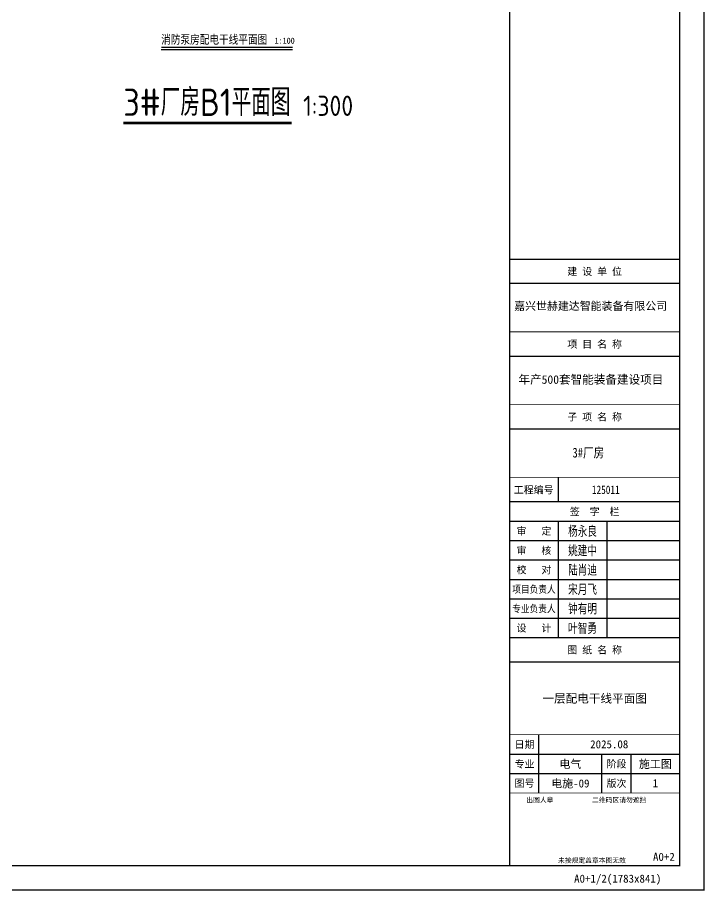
# Model space of a CAD drawing. Extents: x -1396510 to 1250330, y -1892470 to 1623980.
# Drawn here: x -118513 to -76066, y -1383328 to -1329356 of the extents above; entities that cross this region are included whole.
import ezdxf
from ezdxf.enums import TextEntityAlignment as Align

# ---------------------------------------------------------------- set-up
doc = ezdxf.new("R2010")
doc.units = 0
doc.header["$LTSCALE"] = 1000
doc.header["$MEASUREMENT"] = 0
doc.layers.get('Defpoints').update_dxf_attribs({"color": 210})
for name, color, linetype in [('0-cxFrame', 155, 'Continuous'), ('DIM_SYMB', 3, 'Continuous'), ('PUB_TEXT', 7, 'Continuous'), ('qianming', 155, 'Continuous'), ('经纶图框—文字', 3, 'Continuous')]:
    doc.layers.add(name, color=color, linetype=linetype)
doc.layers.add('0-cxText', color=131, linetype='Continuous', lineweight=25)
doc.layers.add('A-云线2', color=3, linetype='Continuous', plot=False)
doc.styles.add('-宋体', font='', dxfattribs={"width": 0.8})
doc.styles.add('BZHZ', font='bzxw', dxfattribs={"width": 0.8, "bigfont": 'bzhz'})
doc.styles.add('cx_biaoti', font='')
doc.styles.add('cx_tuming', font='simhei.ttf')
doc.styles.add('cx_tuqian1', font='')
doc.styles.get("Standard").update_dxf_attribs({"font": 'gbenor.shx', "bigfont": 'gbcbig.shx'})
doc.styles.add('TKJY_宋体', font='', dxfattribs={"width": 0.8})
doc.styles.add('黑体', font='simhei.ttf', dxfattribs={"height": 12})
doc.styles.get('-宋体').set_extended_font_data('SimSun')
doc.styles.get('cx_biaoti').set_extended_font_data('SimSun')
doc.styles.get('cx_tuqian1').set_extended_font_data('SimSun')
doc.styles.get('TKJY_宋体').set_extended_font_data('SimSun')

# ---------------------------------------------------------------- blocks, each defined once
blk = doc.blocks.new('世赫3#厂房一层0821')
at = {"layer": 'DIM_SYMB', "const_width": 175}
blk.add_lwpolyline([(200883.7, -47810.8), (211290, -47810.8)], dxfattribs=at)
at = {"layer": 'DIM_SYMB', "color": 7}
for s, height, p in [('3#厂房B1平面图', 1687.94, (200883.7, -47367.7)), ('1:300', 1250, (211990, -47367.7))]:
    blk.add_text(s, height=height, dxfattribs=at).set_placement(p)
blk = doc.blocks.new('zjcx_lan_qianzi(Dragon)')
for p, q in [((-7000, 4800), (0, 4800)), ((-5000, 4800), (-5000, 0)), ((-3000, 4800), (-3000, 0)), ((-7000, 4000), (0, 4000)), ((-7000, 3200), (0, 3200)), ((-7000, 2400), (0, 2400)), ((-7000, 1600), (0, 1600)), ((-7000, 800), (0, 800))]:
    blk.add_line(p, q)
at = {"const_width": 30}
blk.add_lwpolyline([(-7000, 5600), (0, 5600)], dxfattribs=at)
blk.add_lwpolyline([(-7000, 5600), (0, 5600), (0, 0), (-7000, 0)], close=True, dxfattribs=at)
at = {"style": 'cx_biaoti'}
for s, p in [('签  字  栏', (-3500, 5200)), ('审   定', (-6000, 4400)), ('审   核', (-6000, 3600)), ('校   对', (-6000, 2800)), ('设   计', (-6000, 400))]:
    blk.add_text(s, height=300, dxfattribs=at).set_placement(p, align=Align.MIDDLE)
at = {"style": 'cx_biaoti', "width": 0.85}
for s, p in [('项目负责人', (-6000, 2000)), ('专业负责人', (-6000, 1200))]:
    blk.add_text(s, height=300, dxfattribs=at).set_placement(p, align=Align.MIDDLE)
blk = doc.blocks.new('T-签字(Dragon)')
at = {"layer": '0-cxFrame'}
blk.add_blockref('zjcx_lan_qianzi(Dragon)', (0, 0), dxfattribs=at)
at = {"layer": 'qianming', "style": 'BZHZ', "width": 0.8}
for s, p in [('杨永良', (-4000, 4400)), ('姚建中', (-4000, 3600)), ('陆肖迪', (-4000, 2800)), ('宋月飞', (-4000, 2000)), ('钟有明', (-4000, 1200)), ('叶智勇', (-4000, 400))]:
    blk.add_text(s, height=450, dxfattribs=at).set_placement(p, align=Align.MIDDLE)
blk = doc.blocks.new('zjcx_lan_tuming(Dragon)')
for p, q in [((-7000, 8400), (0, 8400)), ((-5800, 3000), (-5800, 5400)), ((-7000, 4600), (0, 4600)), ((-3200, 3000), (-3200, 4600)), ((-2000, 3000), (-2000, 4600)), ((-7000, 3800), (0, 3800))]:
    blk.add_line(p, q)
at = {"const_width": 30}
for points in [[(-7000, 9400), (0, 9400)], [(-7000, 5400), (0, 5400)], [(-7000, 3000), (0, 3000)], [(-7000, 0), (0, 0)]]:
    blk.add_lwpolyline(points, dxfattribs=at)
blk.add_lwpolyline([(-7000, 9400), (0, 9400), (0, 0), (-7000, 0)], close=True)
at = {"style": 'cx_biaoti'}
for s, p in [('图 纸 名 称', (-3500, 8900)), ('日期', (-6388, 5000)), ('专业', (-6388, 4200)), ('阶段', (-2600, 4200)), ('图号', (-6388, 3400)), ('版次', (-2600, 3400))]:
    blk.add_text(s, height=300, dxfattribs=at).set_placement(p, align=Align.MIDDLE)
for s, p in [('出图人章', (-6316, 2607)), ('二维码区请勿遮挡', (-3609, 2607)), ('未按规定盖章本图无效', (-5013, 120))]:
    blk.add_text(s, height=200, dxfattribs=at).set_placement(p)
blk = doc.blocks.new('T-图签(Dragon)')
blk.add_blockref('zjcx_lan_tuming(Dragon)', (0, 0))
at = {"color": 3, "style": 'cx_biaoti'}
for s, p in [('2025.08', (-2900, 5000)), ('电气', (-4500, 4200)), ('施工图', (-1000, 4200))]:
    blk.add_text(s, height=330, dxfattribs=at).set_placement(p, align=Align.MIDDLE)
blk = doc.blocks.new('zjcx_lan_xiangmu(Dragon)')
for p, q in [((-7000, 9000), (0, 9000)), ((-7000, 6000), (0, 6000)), ((-7000, 3000), (0, 3000)), ((-5000, 1000), (-5000, 0))]:
    blk.add_line(p, q)
at = {"const_width": 30}
for points in [[(-7000, 10000), (0, 10000)], [(-7000, 7000), (0, 7000)], [(-7000, 7000), (0, 7000)], [(-7000, 4000), (0, 4000)], [(-7000, 4000), (0, 4000)], [(-7000, 1000), (0, 1000)], [(-7000, 0), (0, 0)]]:
    blk.add_lwpolyline(points, dxfattribs=at)
blk.add_lwpolyline([(-7000, 10000), (0, 10000), (0, 0), (-7000, 0)], close=True)
at = {"style": 'cx_biaoti'}
for s, p in [('建 设 单 位', (-3500, 9500)), ('项 目 名 称', (-3500, 6500)), ('子 项 名 称', (-3500, 3500)), ('工程编号', (-6013, 500))]:
    blk.add_text(s, height=300, dxfattribs=at).set_placement(p, align=Align.MIDDLE)
blk = doc.blocks.new('T-项目(Dragon)')
blk.add_blockref('zjcx_lan_xiangmu(Dragon)', (0, 0))
at = {"color": 3, "style": 'cx_tuming'}
for s, height, p in [('嘉兴世赫建达智能装备有限公司', 330, (-6816, 7901)), ('年产500套智能装备建设项目 ', 350, (-6638, 4859))]:
    blk.add_text(s, height=height, dxfattribs=at).set_placement(p)
at = {"layer": '经纶图框—文字', "color": 4, "style": 'TKJY_宋体', "width": 0.8}
blk.add_text('125011', height=350, dxfattribs=at).set_placement((-3042, 316), align=Align.CENTER)
blk = doc.blocks.new('zjcx_T0(Dragon)')
at = {"layer": '0-cxFrame', "const_width": 50}
blk.add_lwpolyline([(0, 82100), (-7000, 82100), (-7000, 0), (0, 0)], close=True, dxfattribs=at)
at = {"layer": '0-cxFrame'}
for name, p in [('T-项目(Dragon)', (0, 15000)), ('T-签字(Dragon)', (0, 9400)), ('T-图签(Dragon)', (0, 0))]:
    blk.add_blockref(name, p, dxfattribs=at)
blk = doc.blocks.new('TK22.A0+2 L(Dragon)')
at = {"layer": '0-cxFrame', "color": 7, "const_width": 0.5}
blk.add_lwpolyline([(0, 0), (-1783, 0), (-1783, 841), (0, 841)], close=True, dxfattribs=at)
at = {"layer": '0-cxFrame', "const_width": 0.5}
for points in [[(-80, 10), (-1763, 10), (-1763, 831), (-80, 831)], [(-10, 10), (-80, 10), (-80, 831), (-10, 831)]]:
    blk.add_lwpolyline(points, close=True, dxfattribs=at)
at = {"layer": '0-cxFrame', "xscale": 0.01, "yscale": 0.01, "zscale": 0.01}
blk.add_blockref('zjcx_T0(Dragon)', (-10, 10), dxfattribs=at)
at = {"style": '黑体', "flags": 4}
blk.add_attdef('图幅', text='', height=3.3, dxfattribs=at).set_placement((-40, 3), align=Align.RIGHT)
at = {"layer": '0-cxFrame', "style": '黑体'}
blk.add_text('(1783x841)', height=3.3, dxfattribs=at).set_placement((-40, 3))
at = {"layer": '0-cxText', "flags": 4}
for tag, height, style, p in [('建设单位', 3.5, 'cx_tuming', (-45, 240)), ('项目名称', 3.5, 'cx_tuming', (-45, 210)), ('子项名称', 3.5, 'cx_tuming', (-45, 180)), ('工程编号', 3.3, 'cx_tuqian1', (-35, 165)), ('图名1', 3.5, 'cx_tuming', (-45, 87)), ('图名2', 3.5, 'cx_tuming', (-45, 79)), ('图名3', 3.5, 'cx_tuming', (-45, 71)), ('出图日期', 3.3, 'cx_tuqian1', (-39, 60)), ('专业', 3.3, 'cx_tuqian1', (-55, 52)), ('图号', 3.3, 'cx_tuqian1', (-55, 44)), ('版次', 3.3, 'cx_tuqian1', (-20, 44))]:
    blk.add_attdef(tag, text='', height=height, dxfattribs=dict(at, style=style)).set_placement(p, align=Align.MIDDLE)
at = {"layer": 'Defpoints', "color": 6, "flags": 4}
for tag, height, style, p in [('tufu', 3.3, '黑体', (-12, 12)), ('dwfname', 4, 'cx_tuqian1', (-80, 3))]:
    blk.add_attdef(tag, text='', height=height, dxfattribs=dict(at, style=style)).set_placement(p, align=Align.RIGHT)

msp = doc.modelspace()

# ---------------------------------------------------------------- linework, layer by layer
at = {"layer": 'DIM_SYMB', "const_width": 70}
msp.add_lwpolyline([(-109635.2, -1331200), (-101516.1, -1331200)], dxfattribs=at)
at = {"layer": 'DIM_SYMB'}
msp.add_lwpolyline([(-109635.2, -1331340), (-101516.1, -1331340)], dxfattribs=at)

# ---------------------------------------------------------------- block references
at = {"layer": '0-cxFrame'}
ref = msp.add_blockref('TK22.A0+2 L(Dragon)', (-76103.8, -1383290), dxfattribs=dict(at, xscale=150, yscale=150, zscale=150))
ref.add_attrib('图名2', '一层配电干线平面图', dxfattribs={"layer": '0-cxText', "height": 525, "style": 'cx_tuming'}).set_placement((-82853.8, -1371440), align=Align.MIDDLE)
ref.add_attrib('图号', '电施-09', dxfattribs={"layer": '0-cxText', "height": 495, "style": 'cx_tuqian1'}).set_placement((-84353.8, -1376690), align=Align.MIDDLE)
ref.add_attrib('版次', '1', dxfattribs={"layer": '0-cxText', "height": 495, "style": 'cx_tuqian1'}).set_placement((-79103.8, -1376690), align=Align.MIDDLE)
ref.add_attrib('图幅', 'A0+1/2', dxfattribs={"layer": '0', "height": 495, "style": '黑体'}).set_placement((-82103.8, -1382840), align=Align.RIGHT)
ref.add_attrib('tufu', 'A0+2', dxfattribs={"layer": 'Defpoints', "color": 6, "height": 495, "style": '黑体'}).set_placement((-77903.8, -1381490), align=Align.RIGHT)
at = {"layer": 'A-云线2'}
msp.add_blockref('世赫3#厂房一层0821', (-312854.2, -1288074), dxfattribs=at)

# ---------------------------------------------------------------- texts
at = {"layer": 'PUB_TEXT', "style": '-宋体', "width": 0.8}
for s, height, p in [('消防泵房配电干线平面图', 531.646, (-109635.2, -1330983.2)), ('1:100', 379.75, (-102625.4, -1330983.2))]:
    msp.add_text(s, height=height, dxfattribs=at).set_placement(p)
at = {"layer": '经纶图框—文字', "style": 'TKJY_宋体', "width": 0.8}
msp.add_text('3#厂房', height=600, dxfattribs=at).set_placement((-83244.8, -1356557.4), align=Align.CENTER)

doc.saveas('drawing.dxf')
